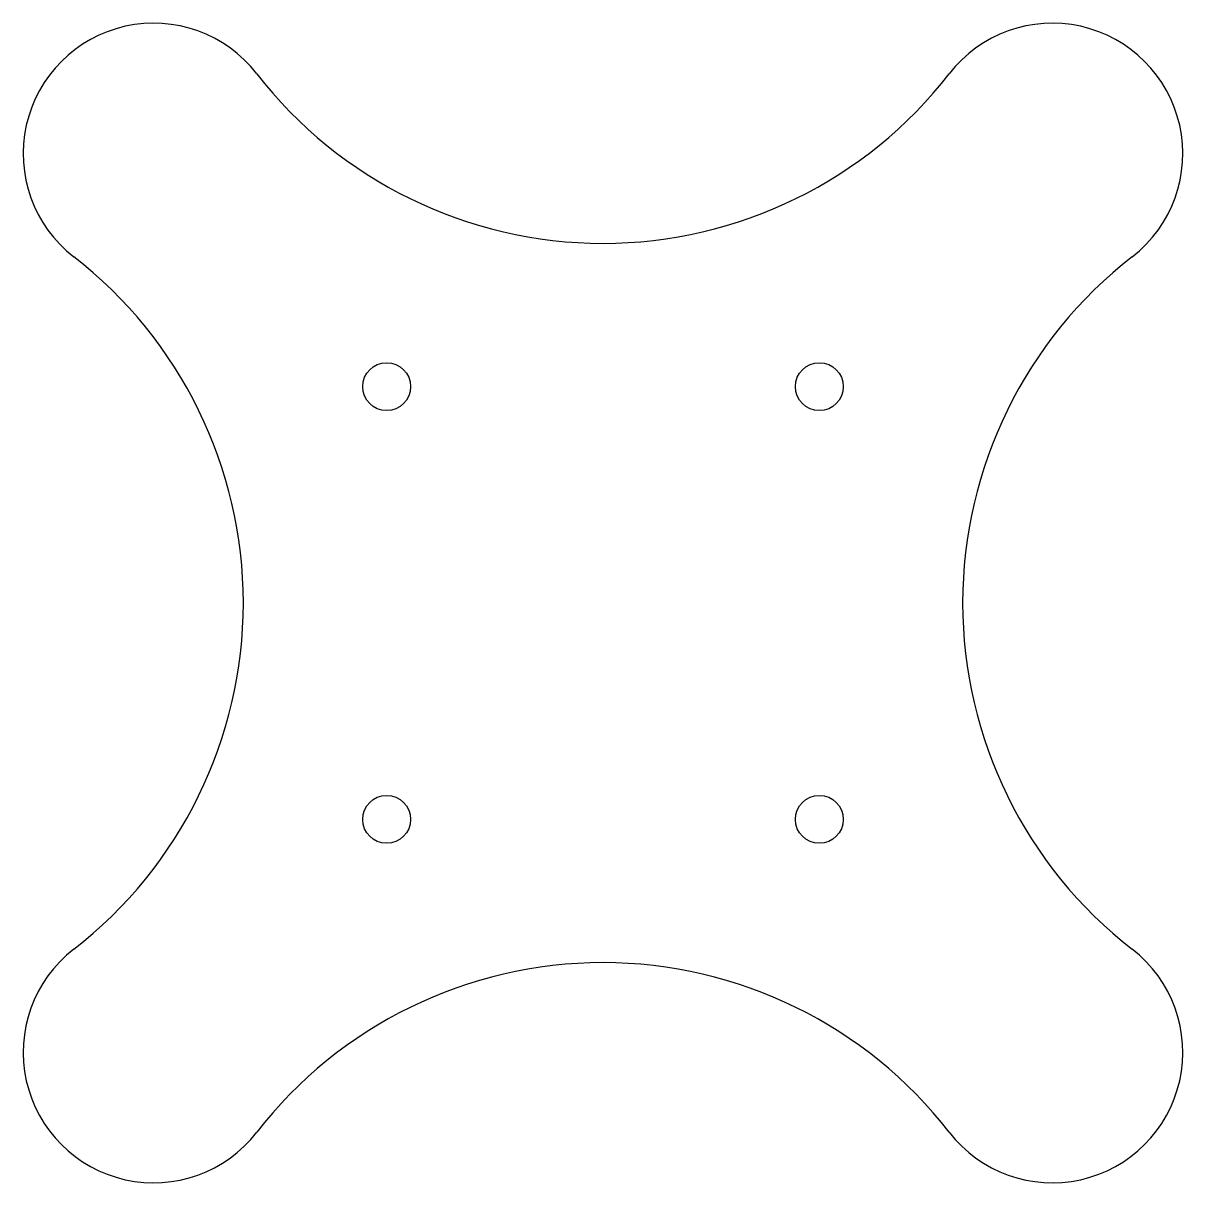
# Model space of a CAD drawing. Header units: millimetres. Extents: x 112.2 to 184.8, y 68.7 to 141.3.
import ezdxf

# ---------------------------------------------------------------- set-up
doc = ezdxf.new("R2010")
doc.units = ezdxf.units.MM
doc.header["$LTSCALE"] = 16.335
doc.layers.get('0').update_dxf_attribs({"linetype": 'CONTINUOUS'})

msp = doc.modelspace()

# ---------------------------------------------------------------- linework, layer by layer
at = {"color": 7, "linetype": 'CONTINUOUS'}
for centre in [(134.94, 118.56), (162.06, 118.56), (134.94, 91.44), (162.06, 91.44)]:
    msp.add_circle(centre, 1.5, dxfattribs=at)
for centre, radius, start, end in [((120.34, 133.16), 8.176, 37.79602, 232.20398), ((176.66, 133.16), 8.176, 307.79602, 142.20398), ((148.5, 155), 27.461, 217.79602, 322.20398), ((98.5, 105), 27.461, 307.79602, 52.20398), ((198.5, 105), 27.461, 127.79602, 232.20398), ((120.34, 76.84), 8.176, 127.79602, 322.20398), ((176.66, 76.84), 8.176, 217.79602, 52.20398), ((148.5, 55), 27.461, 37.79602, 142.20398)]:
    msp.add_arc(centre, radius, start, end, dxfattribs=at)

doc.saveas('drawing.dxf')
